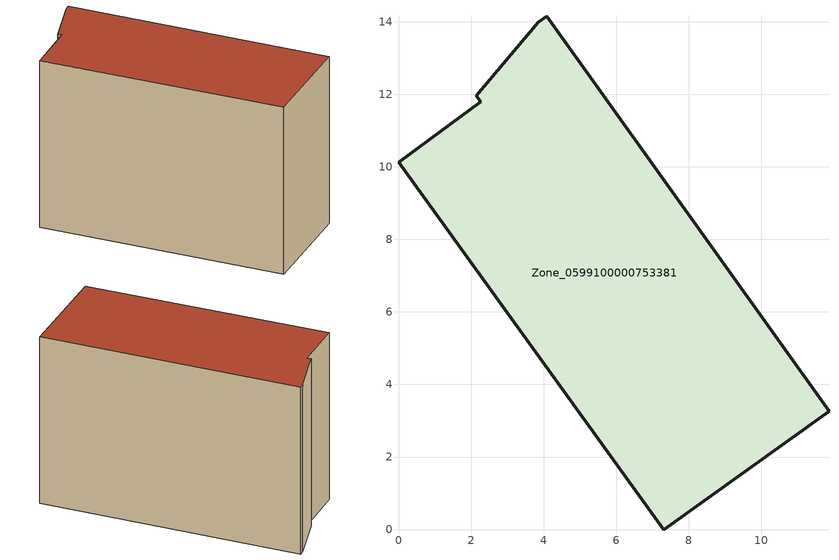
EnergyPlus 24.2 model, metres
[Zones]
Zone_0599100000753381
 floor ground (C_G): 3.85,13.98 4.09,14.15 11.87,3.26 7.31,0 0,10.13 2.27,11.79 2.14,11.96 z0
 wall outside (C_F): 0,10.13 7.31,0 11.87,3.26 4.09,14.15 3.85,13.98 2.14,11.96 2.27,11.79 0,10.13 z0:8.91
 roof outside (C_R): 4.09,14.15 3.85,13.98 2.14,11.96 2.27,11.79 0,10.13 7.31,0 11.87,3.26 z8.91
[BUILDING]
Pand.0599100000753381: North Axis=0; Terrain=City; Loads Convergence Tolerance Value=0.04; Temperature Convergence Tolerance Value=0.4; Solar Distribution=FullExterior; Maximum Number of Warmup Days=25; Minimum Number of Warmup Days=1
[Site:Location]
Rotterdam.The.Hague.AP_ZH_NLD Design_Conditions: Latitude=51.96; Longitude=4.45; Time Zone=1; Elevation=-4.5
[SITE:GROUNDTEMPERATURE:BUILDINGSURFACE]
18, 18, 18, 18, 18, 18, 18, 18, 18, 18, 18, 18
[MATERIAL] Thermal Absorptance=0.9; Solar Absorptance=0.7; Visible Absorptance=0.7
Name | Roughness | Thickness | Conductivity | Density | Specific Heat
G.TI.2006-2014 | MediumSmooth | 0.15 | 0.06 | 540 | 1210
F.TI.2006-2014 | Rough | 0.3 | 0.12 | 1920 | 840
R.TI.2006-2014 | MediumRough | 0.2 | 0.08 | 1500 | 1000
[CONSTRUCTION]
C_G: G.TI.2006-2014
C_F: F.TI.2006-2014
C_R: R.TI.2006-2014
[ZONE]
Zone_0599100000753381: Type=1; Multiplier=1; Ceiling Height=Autocalculate; Volume=Autocalculate; Floor Area=autocalculate; Part of Total Floor Area=Yes
[ZONEINFILTRATION:DESIGNFLOWRATE]
Infil_Zone_0599100000753381: Zone or ZoneList or Space or SpaceList=Zone_0599100000753381; Schedule=AlwaysOn; Design Flow Rate Calculation Method=Flow/Area; Flow Rate per Floor Area=0.0015; Constant Term Coefficient=1; Temperature Term Coefficient=0; Velocity Term Coefficient=0; Velocity Squared Term Coefficient=0
[HVACTEMPLATE:ZONE:IDEALLOADSAIRSYSTEM]
Zone_0599100000753381: Maximum Heating Supply Air Temperature=50; Minimum Cooling Supply Air Temperature=13; Maximum Heating Supply Air Humidity Ratio=0.0156; Minimum Cooling Supply Air Humidity Ratio=0.0077; Heating Limit=NoLimit; Cooling Limit=NoLimit; Dehumidification Control Type=ConstantSensibleHeatRatio; Cooling Sensible Heat Ratio=0.7; Dehumidification Setpoint=60; Humidification Control Type=None; Humidification Setpoint=30; Outdoor Air Method=None; Outdoor Air Flow Rate per Person=0.00944; Outdoor Air Flow Rate per Zone Floor Area=0; Outdoor Air Flow Rate per Zone=0; Demand Controlled Ventilation Type=None; Outdoor Air Economizer Type=NoEconomizer; Heat Recovery Type=None; Sensible Heat Recovery Effectiveness=0.7; Latent Heat Recovery Effectiveness=0.65
[ZONECONTROL:THERMOSTAT]
ThermostatControl_Zone_0599100000753381: Zone or ZoneList=Zone_0599100000753381; Control Type Schedule=DualSetpointControlType; Control 1=Thermostat_Zone_0599100000753381; Temperature Difference Between Cutout And Setpoint=0
[THERMOSTATSETPOINT:DUALSETPOINT]
Thermostat_Zone_0599100000753381: Heating Setpoint Temperature Schedule=HeatingSetpoint_Zone_0599100000753381; Cooling Setpoint Temperature Schedule=CoolingSetpoint_Zone_0599100000753381
[SCHEDULE:COMPACT]
HeatingSetpoint_Zone_0599100000753381: Through: 12/31, For: AllDays, Until: 24:00, 21
CoolingSetpoint_Zone_0599100000753381: Through: 12/31, For: AllDays, Until: 24:00, 24
DualSetpointControlType: Through: 12/31, For: AllDays, Until: 24:00, 4
AlwaysOn: Through: 12/31, For: AllDays, Until: 24:00, 1
